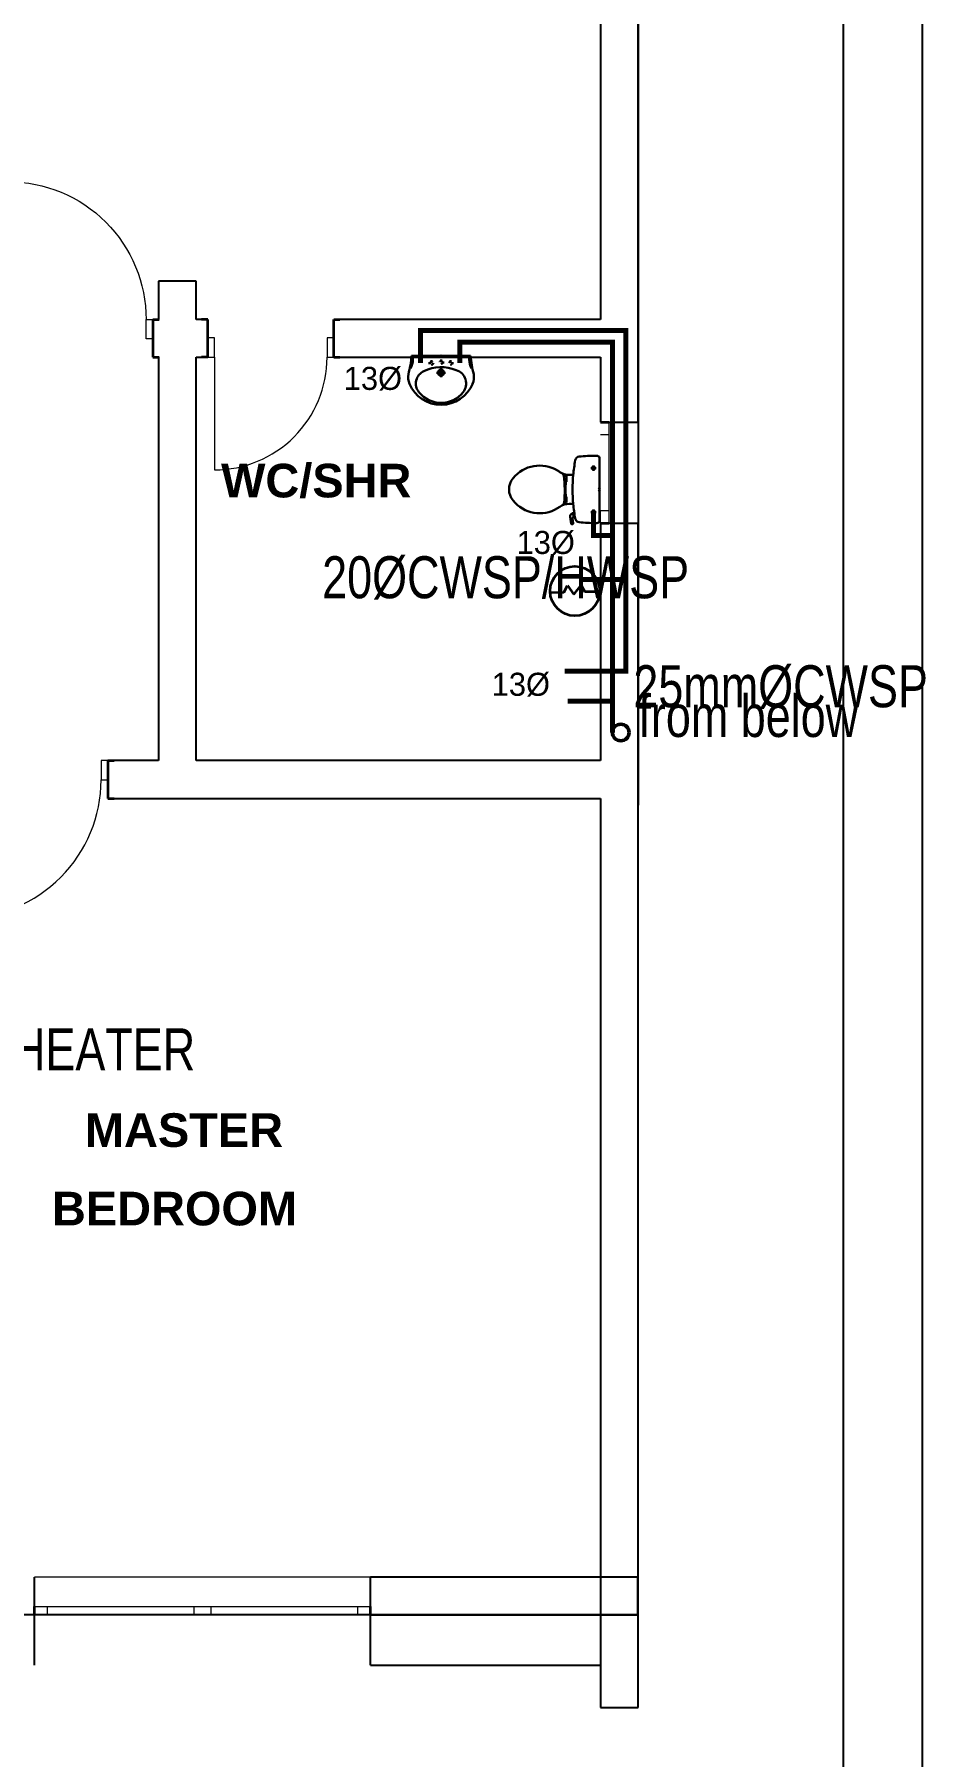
# Model space of a CAD drawing. Header units: inches. Extents: x 23 to 2032867, y 13 to 664695.
# Drawn here: x 468205 to 473510, y 490317 to 500566 of the extents above; entities that cross this region are included whole.
import ezdxf

# ---------------------------------------------------------------- set-up
doc = ezdxf.new("R2010")
doc.units = ezdxf.units.IN
doc.header["$MEASUREMENT"] = 0
for name, pattern in [('ACAD_ISO10W100', [18, 12, -3, 0, -3]), ('DASHDOT', [1, 0.5, -0.25, 0, -0.25]), ('DASHED1', [1, 0.3, -0.4, 0.3]), ('DOTDASH', [1, 0.3, -0.2, 0, -0.2, 0.3]), ('Hidden Line', [391.222223, 282.222223, -109])]:
    doc.linetypes.add(name, pattern=pattern)
for name, color, linetype, lineweight, true_color in [('Annotation - Text_Pen_No__86', 7, 'Continuous', 20, 0x5555ff), ('ARCHICAD Doors_Pen_No__23', 7, 'Continuous', 20, 0xff6600), ('ARCHICAD Doors_Pen_No__3', 7, 'Continuous', 18, 0xff6600), ('ARCHICAD Windows_Pen_No__23', 7, 'Continuous', 20, 0xff6600), ('ARCHICAD Windows_Pen_No__3', 7, 'Continuous', 18, 0xff6600), ('Structural - Bearing_Pen_No__89', 7, 'Continuous', 20, 0x71cebe)]:
    doc.layers.add(name, color=color, linetype=linetype, lineweight=lineweight, true_color=true_color)
for name, color, linetype, lineweight in [('ARCHICAD Doors_Pen_No__27', 7, 'Continuous', 35), ('ARCHICAD Windows_Pen_No__27', 7, 'Continuous', 35), ('Building', 8, 'Continuous', 18), ('Structural - Bearing_Pen_No__27', 7, 'Continuous', 35), ('WATER SUPPLY', 5, 'ACAD_ISO10W100', 50), ('watersupply', 4, 'DASHDOT', 25)]:
    doc.layers.add(name, color=color, linetype=linetype, lineweight=lineweight)
doc.layers.add('LIAB', color=8, linetype='Continuous')
doc.layers.add('PLOTYR', color=15, linetype='Continuous')
doc.styles.add('GENERATED_STYLE_2', font='arialbd.ttf')
doc.styles.add('SPIRITTXTSTYLE1', font='ORIG2')

msp = doc.modelspace()

# ---------------------------------------------------------------- linework, layer by layer
at = {"layer": 'ARCHICAD Doors_Pen_No__23', "color": 8, "linetype": 'Continuous'}
for p, q in [((468870.315, 498754.599), (468870.315, 498869.599)), ((468870.315, 498869.599), (468910.315, 498869.599)), ((468910.315, 498869.599), (468910.315, 498754.599)), ((468910.315, 498754.599), (468870.315, 498754.599)), ((469277.073, 498759.599), (469237.073, 498759.599)), ((469237.073, 498759.599), (469237.073, 498644.599)), ((469277.073, 498644.599), (469277.073, 498759.599)), ((469987.073, 498759.599), (469947.073, 498759.599)), ((469947.073, 498759.599), (469947.073, 498644.599)), ((469987.073, 498644.599), (469987.073, 498759.599)), ((469237.073, 498644.599), (469277.073, 498644.599)), ((469947.073, 498644.599), (469987.073, 498644.599)), ((468642.078, 496244.955), (468602.078, 496244.955)), ((468602.078, 496244.955), (468602.078, 496129.955)), ((468642.078, 496129.955), (468642.078, 496244.955)), ((468602.078, 496129.955), (468642.078, 496129.955))]:
    msp.add_line(p, q, dxfattribs=at)
at = {"layer": 'ARCHICAD Doors_Pen_No__27', "color": 8, "linetype": 'Continuous'}
for p, q in [((468910.315, 498869.599), (468910.315, 498754.599)), ((468910.315, 498869.599), (468947.315, 498869.599)), ((469237.073, 498869.599), (469200.073, 498869.599)), ((469237.073, 498759.599), (469237.073, 498869.599)), ((469987.073, 498759.599), (469987.073, 498869.599)), ((469987.073, 498869.599), (470024.073, 498869.599)), ((468910.315, 498754.599), (468910.315, 498644.599)), ((469237.073, 498644.599), (469237.073, 498759.599)), ((469987.073, 498644.599), (469987.073, 498759.599)), ((468910.315, 498644.599), (468947.315, 498644.599)), ((469237.073, 498644.599), (469200.073, 498644.599)), ((469987.073, 498644.599), (470024.073, 498644.599)), ((468642.078, 496244.955), (468642.078, 496129.955)), ((468642.078, 496244.955), (468679.078, 496244.955)), ((468642.078, 496129.955), (468642.078, 496019.955)), ((468642.078, 496019.955), (468679.078, 496019.955))]:
    msp.add_line(p, q, dxfattribs=at)
at = {"layer": 'ARCHICAD Doors_Pen_No__3', "color": 8, "linetype": 'Continuous'}
msp.add_line((469277.073, 498644.599), (469277.073, 497974.599), dxfattribs=at)
at = {"layer": 'ARCHICAD Doors_Pen_No__3', "color": 8, "linetype": 'Continuous', "extrusion": (0, 0, -1)}
msp.add_ellipse((468050.315, 498869.599), major_axis=(-579.828, 579.828), ratio=1, start_param=0.785398163, end_param=2.35619449, dxfattribs=at)
at = {"layer": 'ARCHICAD Doors_Pen_No__3', "color": 8, "linetype": 'Continuous'}
for centre, major_axis, start_param, end_param in [((469277.073, 498644.599), (-473.762, 473.762), 2.35619449, 3.926990817), ((467782.078, 496129.955), (579.828, 579.828), 3.926990817, 5.497787144)]:
    msp.add_ellipse(centre, major_axis=major_axis, ratio=1, start_param=start_param, end_param=end_param, dxfattribs=at)
at = {"layer": 'ARCHICAD Windows_Pen_No__23', "color": 8, "linetype": 'Continuous'}
for p, q in [((471624.523, 498257.831), (471624.523, 498182.831)), ((471624.523, 498182.831), (471574.523, 498182.831)), ((471574.523, 497732.831), (471624.523, 497732.831)), ((471574.523, 497657.831), (471574.523, 497732.831)), ((471624.523, 497732.831), (471624.523, 497657.831)), ((468205.477, 491210.357), (468280.477, 491210.357)), ((468280.477, 491160.357), (468205.477, 491160.357)), ((468280.477, 491210.357), (468280.477, 491160.357)), ((469155.477, 491160.357), (469155.477, 491210.357)), ((469155.477, 491210.357), (469205.477, 491210.357)), ((469205.477, 491160.357), (469155.477, 491160.357)), ((469205.477, 491210.357), (469255.477, 491210.357)), ((469255.477, 491160.357), (469205.477, 491160.357)), ((469255.477, 491210.357), (469255.477, 491160.357)), ((470130.477, 491160.357), (470130.477, 491210.357)), ((470130.477, 491210.357), (470205.477, 491210.357)), ((470205.477, 491160.357), (470130.477, 491160.357))]:
    msp.add_line(p, q, dxfattribs=at)
at = {"layer": 'ARCHICAD Windows_Pen_No__27', "color": 8, "linetype": 'Continuous'}
for p, q in [((471574.523, 498257.831), (471624.523, 498257.831)), ((471574.523, 497657.831), (471624.523, 497657.831)), ((468205.477, 491160.357), (468205.477, 491210.357)), ((470205.477, 491160.357), (470205.477, 491210.357))]:
    msp.add_line(p, q, dxfattribs=at)
at = {"layer": 'ARCHICAD Windows_Pen_No__3', "color": 8, "linetype": 'Continuous'}
for p, q in [((471799.523, 497657.831), (471799.523, 498257.831)), ((471624.523, 498182.831), (471624.523, 497732.831)), ((470205.477, 491385.357), (468205.477, 491385.357)), ((470205.477, 491160.357), (468205.477, 491160.357)), ((468280.477, 491210.357), (469155.477, 491210.357)), ((469155.477, 491160.357), (468280.477, 491160.357)), ((469255.477, 491210.357), (470130.477, 491210.357)), ((470130.477, 491160.357), (469255.477, 491160.357))]:
    msp.add_line(p, q, dxfattribs=at)
at = {"layer": 'Building', "linetype": 'Continuous', "lineweight": 30, "ltscale": 1000}
for p, q in [((470801.54, 498653.441), (470449.767, 498653.441)), ((470801.54, 498653.441, -1683.122), (470449.767, 498653.441, -1683.122)), ((470459.881, 498653.441), (470458.006, 498631.094)), ((470459.881, 498653.441, -1683.122), (470458.006, 498631.094, -1683.122)), ((470791.426, 498653.441), (470793.302, 498631.094)), ((470791.426, 498653.441, -1683.122), (470793.302, 498631.094, -1683.122)), ((471568.189, 497665.155), (471568.189, 498051.936)), ((471356.638, 497937.175), (471373.32, 497937.175)), ((471373.32, 497910.883), (471359.29, 497910.883)), ((471373.32, 497903.091), (471359.89, 497903.091)), ((471369.192, 497903.091), (471369.192, 497886.089)), ((471373.32, 497937.175), (471373.32, 497903.091)), ((471412.449, 497944.949), (471388.665, 497944.949)), ((471373.32, 497806.208), (471360.298, 497806.208)), ((471373.32, 497814), (471360.747, 497814)), ((471369.192, 497886.089), (471365.453, 497886.089)), ((471365.453, 497886.089), (471365.453, 497831.002)), ((471369.192, 497831.002), (471365.453, 497831.002)), ((471369.192, 497814), (471369.192, 497831.002)), ((471373.32, 497779.916), (471373.32, 497814)), ((471358.156, 497779.916), (471373.32, 497779.916)), ((471388.665, 497772.142), (471412.449, 497772.142)), ((471399.677, 497654.193), (471393.655, 497694.595)), ((471418.857, 497719.419), (471407.577, 497716.2)), ((471408.592, 497685.739), (471412.281, 497656.634)), ((471410.439, 497717.017), (471415.609, 497694.531)), ((471414.717, 497694.343), (471422.681, 497696.02)), ((471409.473, 497652.394), (471404.588, 497651.017))]:
    msp.add_line(p, q, dxfattribs=at)
at = {"layer": 'Building', "linetype": 'DASHED1', "lineweight": 30, "ltscale": 50}
for p, q in [((470551.859, 498609.756), (470587.24, 498609.756)), ((470551.859, 498609.756, -1683.122), (470587.24, 498609.756, -1683.122)), ((470569.55, 498626.799), (470569.55, 498591.874)), ((470569.55, 498626.799, -1683.122), (470569.55, 498591.874, -1683.122)), ((470643.344, 498614.168), (470607.963, 498614.168)), ((470643.344, 498614.168, -1683.122), (470607.963, 498614.168, -1683.122)), ((470625.654, 498631.211), (470625.654, 498596.287)), ((470625.654, 498631.211, -1683.122), (470625.654, 498596.287, -1683.122)), ((470699.448, 498609.756), (470664.068, 498609.756)), ((470699.448, 498609.756, -1683.122), (470664.068, 498609.756, -1683.122)), ((470681.758, 498626.799), (470681.758, 498591.874)), ((470681.758, 498626.799, -1683.122), (470681.758, 498591.874, -1683.122))]:
    msp.add_line(p, q, dxfattribs=at)
at = {"layer": 'Building', "linetype": 'Continuous', "lineweight": 30, "ltscale": 200}
for p, q in [((470621.093, 498648.881), (470621.093, 498658.001)), ((470621.093, 498658.001), (470630.214, 498648.881)), ((470630.214, 498658.001), (470621.093, 498648.881)), ((470621.093, 498648.881, -1683.122), (470621.093, 498658.001, -1683.122)), ((470621.093, 498658.001, -1683.122), (470630.214, 498648.881, -1683.122)), ((470630.214, 498658.001, -1683.122), (470621.093, 498648.881, -1683.122)), ((470630.214, 498648.881), (470630.214, 498658.001)), ((470630.214, 498648.881, -1683.122), (470630.214, 498658.001, -1683.122))]:
    msp.add_line(p, q, dxfattribs=at)
at = {"layer": 'Building', "linetype": 'Continuous', "lineweight": 30, "ltscale": 50}
for p, q in [((470599.305, 498552.559), (470652.003, 498552.559)), ((470599.305, 498552.559, -1683.122), (470652.003, 498552.559, -1683.122)), ((470625.654, 498579.824), (470625.654, 498525.623)), ((470625.654, 498579.824, -1683.122), (470625.654, 498525.623, -1683.122)), ((471533.124, 497969.55), (471533.124, 498001.568)), ((471517.115, 497985.559), (471549.133, 497985.559)), ((471517.253, 497723.74), (471548.996, 497723.74)), ((471533.124, 497707.868), (471533.124, 497739.612))]:
    msp.add_line(p, q, dxfattribs=at)
at = {"layer": 'Building', "linetype": 'Continuous', "ltscale": 200}
for p, q in [((471561.856, 497864.879), (471574.523, 497864.879)), ((471574.523, 497864.879), (471561.856, 497852.212)), ((471574.523, 497852.212), (471561.856, 497864.879)), ((471561.856, 497852.212), (471574.523, 497852.212))]:
    msp.add_line(p, q, dxfattribs=at)
at = {"layer": 'Building', "linetype": 'DASHED1', "lineweight": 30, "ltscale": 50}
for centre in [(470569.55, 498609.756), (470569.55, 498609.756, -1683.122), (470625.654, 498614.168), (470625.654, 498614.168, -1683.122), (470681.758, 498609.756), (470681.758, 498609.756, -1683.122)]:
    msp.add_circle(centre, 9.504, dxfattribs=at)
at = {"layer": 'Building', "linetype": 'Continuous', "lineweight": 30, "ltscale": 1000}
for centre, radius in [((470625.654, 498552.559), 18.608), ((470625.654, 498552.559, -1683.122), 18.608), ((470625.654, 498552.559), 10.99), ((470625.654, 498552.559, -1683.122), 10.99)]:
    msp.add_circle(centre, radius, dxfattribs=at)
at = {"layer": 'Building', "linetype": 'Continuous', "lineweight": 30, "ltscale": 50}
for centre in [(471533.124, 497985.559), (471533.124, 497723.74)]:
    msp.add_circle(centre, 9.351, dxfattribs=at)
at = {"layer": 'Building', "linetype": 'Continuous', "lineweight": 30, "ltscale": 1000}
for centre, radius, start, end in [((469867.517, 498694.928), 583.726, 345.0270052, 355.9244355), ((469867.517, 498694.928, -1683.122), 583.726, 345.0270052, 355.9244355), ((470354.104, 498631.094), 103.901, 329.9007316, 0.0000094), ((470354.104, 498631.094, -1683.122), 103.901, 329.9007316, 0.0000094), ((470897.203, 498631.094), 103.901, 180.0000006, 210.0992783), ((470897.203, 498631.094, -1683.122), 103.901, 180.0000006, 210.0992783), ((471383.79, 498694.928), 583.726, 184.075602, 194.9730049), ((471383.79, 498694.928, -1683.122), 583.726, 184.075602, 194.9730049), ((470533.887, 498526.881), 103.901, 170.4525984, 202.4906661), ((470533.887, 498526.881, -1683.122), 103.901, 170.4525984, 202.4906661), ((470558.63, 498488.184), 82.661, 115.2174734, 218.537704), ((470558.63, 498488.184, -1683.122), 82.661, 115.2174734, 218.537704), ((470626.007, 498348.209), 238.006, 67.8276538, 115.5349405), ((470626.007, 498348.209, -1683.122), 238.006, 67.8276538, 115.5349405), ((470691.722, 498488.537), 83.628, 321.6817737, 73.2461383), ((470691.722, 498488.537, -1683.122), 83.628, 321.6817737, 73.2461383), ((470717.421, 498526.881), 103.901, 337.5093438, 9.5474663), ((470717.421, 498526.881, -1683.122), 103.901, 337.5093438, 9.5474663), ((470625.649, 498564.688), 203.147, 202.4424723, 338.1531127), ((470625.649, 498564.688, -1683.122), 203.147, 202.4424723, 338.1531127), ((470625.654, 498541.569), 168.347, 218.53754, 321.4625075), ((470625.654, 498541.569, -1683.122), 168.347, 218.53754, 321.4625075), ((470699.915, 498537.45), 124.156, 335.8931025, 336.0931451), ((470699.915, 498537.45, -1683.122), 124.156, 335.8931025, 336.0931451), ((471212.815, 497795.846), 204.567, 58.9077103, 140.8791806), ((472343.516, 497858.545), 935.068, 169.2903908, 174.6980974), ((471450.768, 498027.387), 26.494, 96.330877, 169.2903908), ((471546.66, 497163.077), 896.106, 90.0000019, 96.330877), ((471547.262, 498025.37), 33.819, 51.7697938, 91.0191617), ((471135.721, 497858.545), 105.195, 140.8791806, 219.1208282), ((471137.375, 497670.75), 350.65, 56.1570702, 58.9077103), ((471388.665, 498045.515), 100.566, 236.1570684, 270), ((471340.978, 497936.86), 15.584, 6.9358105, 52.5800181), ((470640.281, 497851.622), 721.447, 354.3005444, 6.9358206), ((472341.576, 497858.366), 933.119, 174.6980974, 185.3019114), ((471212.815, 497921.245), 204.567, 219.1208282, 301.0923054), ((471137.375, 498046.342), 350.65, 301.0923054, 303.8429316), ((471388.665, 497671.576), 100.566, 90.0000019, 123.8429404), ((471342.655, 497781.522), 15.584, 307.7817379, 354.3005444), ((471412.923, 497697.467), 19.481, 105.9271971, 188.4778948), ((471416.323, 497686.718), 7.792, 101.8886154, 187.22379), ((472343.516, 497858.545), 935.068, 185.3019114, 190.7270761), ((471403.531, 497654.767), 3.896, 188.4778948, 285.7397884), ((471408.416, 497656.144), 3.896, 285.7397884, 7.2238087), ((471450.451, 497689.362), 26.118, 190.7270761, 263.6508475), ((471546.66, 498554.014), 896.106, 263.6508475, 270), ((471547.262, 497691.721), 33.819, 268.9808265, 308.2302081)]:
    msp.add_arc(centre, radius, start, end, dxfattribs=at)
at = {"layer": 'LIAB', "color": 7, "linetype": 'Continuous', "ltscale": 256.031999}
msp.add_line((473021.565, 481390.92), (473021.565, 507396.875), dxfattribs=at)
at = {"layer": 'PLOTYR', "color": 1, "linetype": 'Continuous', "ltscale": 250}
msp.add_line((473490.987, 480921.498), (473490.987, 507866.297), dxfattribs=at)
at = {"layer": 'Structural - Bearing_Pen_No__27', "color": 8, "linetype": 'Continuous', "lineweight": 25}
for p, q in [((471799.523, 498257.831), (471799.523, 503610.357)), ((471574.523, 503385.357), (471574.523, 498869.599)), ((469168.415, 499098.03), (468943.415, 499098.03)), ((468943.415, 499098.03), (468943.415, 498869.599)), ((469168.415, 498869.599), (469168.415, 499098.03)), ((468910.315, 498869.599), (468947.315, 498869.599)), ((468910.315, 498869.599), (468910.315, 498754.599)), ((468943.415, 498869.599), (468910.315, 498869.599)), ((469237.073, 498869.599), (469168.415, 498869.599)), ((469237.073, 498869.599), (469200.073, 498869.599)), ((469237.073, 498759.599), (469237.073, 498869.599)), ((469987.073, 498869.599), (470024.073, 498869.599)), ((469987.073, 498759.599), (469987.073, 498869.599)), ((471574.523, 498869.599), (469987.073, 498869.599)), ((468910.315, 498754.599), (468910.315, 498644.599)), ((469237.073, 498644.599), (469237.073, 498759.599)), ((469987.073, 498644.599), (469987.073, 498759.599)), ((468910.315, 498644.599), (468947.315, 498644.599)), ((468910.315, 498644.599), (468943.415, 498644.599)), ((468943.415, 498644.599), (468943.415, 496244.955)), ((469168.415, 498644.599), (469237.073, 498644.599)), ((469168.415, 496244.955), (469168.415, 498644.599)), ((469237.073, 498644.599), (469200.073, 498644.599)), ((469987.073, 498644.599), (470024.073, 498644.599)), ((469987.073, 498644.599), (471574.523, 498644.599)), ((471574.523, 498644.599), (471574.523, 498257.831)), ((471574.523, 498257.831), (471624.523, 498257.831)), ((471624.523, 498257.831), (471799.523, 498257.831)), ((471574.523, 497657.831), (471624.523, 497657.831)), ((471574.523, 497657.831), (471574.523, 496244.955)), ((471624.523, 497657.831), (471799.523, 497657.831)), ((471799.523, 490608.728), (471799.523, 497657.831)), ((468642.078, 496244.955), (468679.078, 496244.955)), ((468642.078, 496244.955), (468642.078, 496129.955)), ((468943.415, 496244.955), (468642.078, 496244.955)), ((471574.523, 496244.955), (469168.415, 496244.955)), ((468642.078, 496129.955), (468642.078, 496019.955)), ((468642.078, 496019.955), (468679.078, 496019.955)), ((468642.078, 496019.955), (471574.523, 496019.955)), ((471574.523, 496019.955), (471574.523, 490608.728)), ((468205.477, 491210.357), (468205.477, 491385.357)), ((470205.477, 491210.357), (470205.477, 491385.357)), ((471797.505, 491385.357), (470205.477, 491385.357)), ((471797.505, 491160.357), (471797.505, 491385.357)), ((468205.477, 491160.357), (468205.477, 491210.357)), ((468205.477, 490860.357), (468205.477, 491160.357)), ((470205.477, 491160.357), (470205.477, 491210.357)), ((470205.477, 490860.357), (470205.477, 491160.357)), ((470205.477, 491160.357), (471797.505, 491160.357)), ((471572.505, 491160.357), (470205.477, 491160.357)), ((470205.477, 490860.357), (471572.505, 490860.357)), ((471574.523, 490608.728), (471799.523, 490608.728))]:
    msp.add_line(p, q, dxfattribs=at)
at = {"layer": 'Structural - Bearing_Pen_No__89', "color": 8, "linetype": 'Continuous', "lineweight": 25}
for p, q in [((471799.523, 503610.357), (471797.505, 491160.357)), ((471797.505, 491160.357), (467473.523, 491160.357))]:
    msp.add_line(p, q, dxfattribs=at)
at = {"layer": 'WATER SUPPLY', "color": 1, "linetype": 'Continuous', "ltscale": 150, "const_width": 30, "flags": 128}
for points in [[(470502.919, 498611.669), (470502.919, 498803.423), (471725.871, 498803.423), (471725.871, 496777.435), (471361.733, 496777.435)], [(471465.442, 497322.767), (471725.871, 497322.767)]]:
    msp.add_lwpolyline(points, dxfattribs=at)
at = {"layer": 'WATER SUPPLY', "linetype": 'DOTDASH', "ltscale": 150, "const_width": 30, "flags": 128}
for points in [[(471646.074, 496411.651), (471646.074, 498733.887), (470738.028, 498733.887), (470738.028, 498610.417)], [(471533.124, 497723.74), (471533.124, 497583.967), (471646.074, 497583.967)], [(471646.074, 496597.569), (471379.019, 496597.569)]]:
    msp.add_lwpolyline(points, dxfattribs=at)
at = {"layer": 'WATER SUPPLY', "linetype": 'Continuous', "lineweight": 50}
msp.add_circle((471695.516, 496411.651), 49.442, dxfattribs=at)
at = {"layer": 'watersupply', "color": 1, "linetype": 'Continuous', "lineweight": 35, "ltscale": 10}
for p, q in [((471356.716, 497245.049), (471378.171, 497287.281)), ((471378.171, 497287.281), (471416.521, 497232.865)), ((471416.521, 497232.865), (471458.891, 497289.392)), ((471458.891, 497289.392), (471482.417, 497248.529)), ((471356.716, 497245.049), (471268.484, 497243.731)), ((471570.648, 497249.846), (471482.417, 497248.529))]:
    msp.add_line(p, q, dxfattribs=at)
msp.add_circle((471422.677, 497253.714), 147.921, dxfattribs=at)

# ---------------------------------------------------------------- texts
at = {"color": 0, "lineweight": 25, "ltscale": 0.45, "style": 'SPIRITTXTSTYLE1', "width": 0.8}
for s, p in [('20%%CCWSP/HWSP', (469917.919, 497210.705, 5069.732)), ('25mm%%CCWSP', (471770.276, 496561.982, 3209.933)), ('from below', (471800.428, 496385.237, 3209.933)), ('30LTRS CAPACITY WATER HEATER', (464570.383, 494401.152, 4036.5))]:
    msp.add_text(s, height=250, dxfattribs=at).set_placement(p)
at = {"color": 0, "lineweight": 25, "ltscale": 0.45, "char_height": 137.16864, "width": 381.35138, "attachment_point": 1, "style": 'SPIRITTXTSTYLE1'}
for insert in [(470046.711, 498587.837, -777.6), (471075.482, 497611.387, -777.6), (470927.248, 496767.337, -777.6)]:
    msp.add_mtext('{\\C256;13Ø}', dxfattribs=dict(at, insert=insert))
at = {"layer": 'Annotation - Text_Pen_No__86', "color": 8, "linetype": 'Hidden Line', "lineweight": 25, "style": 'GENERATED_STYLE_2'}
for s, p in [('WC/SHR', (469316.486, 497810.954)), ('MASTER', (468506.018, 493945.635)), ('BEDROOM', (468309.667, 493478.504))]:
    msp.add_text(s, height=200, dxfattribs=at).set_placement(p)

doc.saveas('drawing.dxf')
